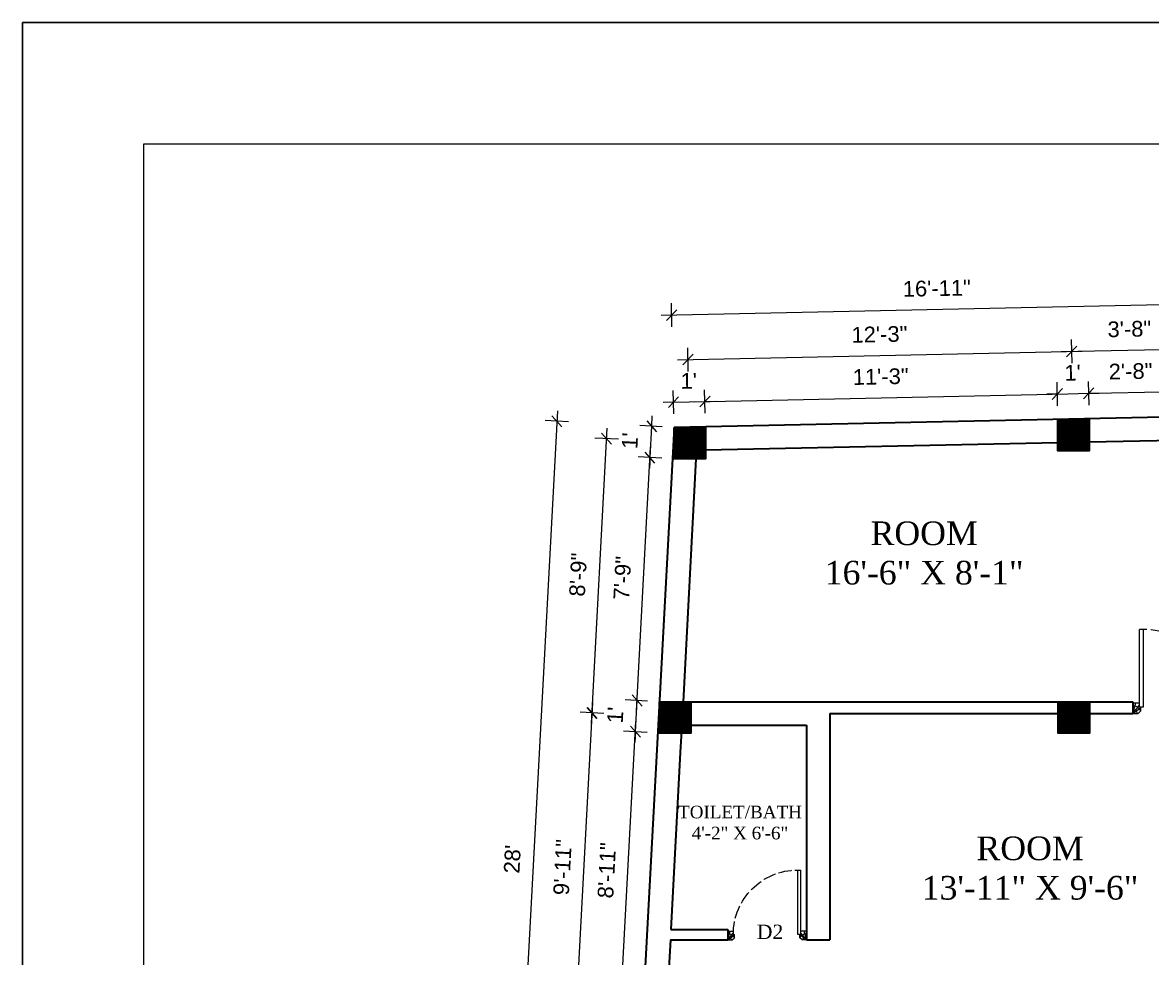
# Model space of a CAD drawing. Header units: inches. Extents: x 45643 to 70559, y -8725 to 1713.
# Drawn here: x 58262.1 to 58693.4, y -3617.1 to -3259.7 of the extents above; entities that cross this region are included whole.
import ezdxf

# ---------------------------------------------------------------- set-up
doc = ezdxf.new("R2010")
doc.units = ezdxf.units.IN
doc.header["$MEASUREMENT"] = 0
doc.linetypes.add('ACAD_ISO02W100', pattern=[15, 12, -3])
doc.linetypes.add('CONTINUA', pattern=[0])
for name, color, linetype, lineweight in [('A_Title Text', 105, 'Continuous', 60), ('Door-window', 150, 'Continuous', 9), ('ELE1', 3, 'Continuous', 9), ('ELEVATION', 6, 'Continuous', 30), ('hatch', 30, 'Continuous', 5), ('WALL', 240, 'Continuous', 30)]:
    doc.layers.add(name, color=color, linetype=linetype, lineweight=lineweight)
doc.styles.add('Arial', font='arial.ttf')
doc.styles.get("Standard").update_dxf_attribs({"font": 'times.ttf'})
doc.dimstyles.new('Sudeep', dxfattribs={"dimtxt": 6, "dimasz": 4, "dimexe": 4.5, "dimexo": 4.5, "dimgap": 5, "dimtad": 1, "dimdec": 0, "dimlunit": 4, "dimtxsty": 'Arial', "dimblk": 'OBLIQUE', "dimcen": 250, "dimdle": 4, "dimclrd": 86, "dimclre": 5, "dimclrt": 1, "dimadec": 0, "dimazin": 0, "dimtfac": 1, "dimtdec": 0, "dimtix": 1, "dimtmove": 1, "dimatfit": 3, "dimldrblk": 'OBLIQUE', "dimfxl": 4.5, "dimfxlon": 1, "dimfrac": 2, "dimlwd": 15, "dimlwe": 13, "dimarcsym": 0})

# ---------------------------------------------------------------- blocks, each defined once
blk = doc.blocks.new("D 3'")
at = {"layer": 'Door-window', "linetype": 'Continuous', "ltscale": 0.25}
for p, q in [((3749.64, -16740.96), (3749.64, -16711.46)), ((3751.14, -16711.46), (3749.64, -16711.46)), ((3751.14, -16740.96), (3751.14, -16711.46)), ((3747.14, -16743.51), (3747.14, -16739.51)), ((3747.14, -16739.51), (3749.64, -16739.51)), ((3749.64, -16740.96), (3751.14, -16740.96)), ((3750.14, -16742.51), (3750.14, -16740.96)), ((3780.14, -16742.51), (3780.14, -16740.96)), ((3780.64, -16740.96), (3780.14, -16740.96)), ((3783.14, -16739.51), (3780.64, -16739.51)), ((3780.64, -16739.51), (3780.64, -16740.96)), ((3783.14, -16743.51), (3783.14, -16739.51)), ((3747.14, -16743.51), (3749.14, -16743.51)), ((3749.14, -16743.51), (3750.14, -16742.51)), ((3781.14, -16743.51), (3780.14, -16742.51)), ((3783.14, -16743.51), (3781.14, -16743.51))]:
    blk.add_line(p, q, dxfattribs=at)
at = {"layer": 'Door-window', "linetype": 'ACAD_ISO02W100', "ltscale": 0.5}
blk.add_arc((3751.14, -16740.96), 29.5, 0, 90, dxfattribs=at)
at = {"layer": 'hatch', "color": 8}
for p, q in [((3747.14, -16743.51), (3748.23, -16739.5)), ((3747.14, -16743.51), (3749.64, -16740.37)), ((3747.14, -16743.51), (3750.14, -16741.17)), ((3783.14, -16743.51), (3780.14, -16741.17)), ((3783.14, -16743.51), (3780.64, -16740.37)), ((3783.14, -16743.51), (3782.06, -16739.5))]:
    blk.add_line(p, q, dxfattribs=at)
for centre, radius, start, end in [((3747.4, -16743.58), 2.93, 20.9872, 95.0825), ((3782.88, -16743.58), 2.93, 84.9175, 159.0128), ((3747.43, -16743.63), 1.42, 5.1372, 101.4864), ((3782.86, -16743.63), 1.42, 78.5136, 174.8628)]:
    blk.add_arc(centre, radius, start, end, dxfattribs=at)
blk = doc.blocks.new('_Oblique')
at = {"color": 0, "linetype": 'ByBlock', "lineweight": -2}
blk.add_line((-0.5, -0.5), (0.5, 0.5), dxfattribs=at)
blk = doc.blocks.new('*D932')
at = {"layer": 'A_Title Text', "color": 5, "lineweight": 13, "transparency": 16777216}
for p, q in [((58510.7, -3409.18), (58510.51, -3400.18)), ((58522.7, -3408.92), (58522.5, -3399.92))]:
    blk.add_line(p, q, dxfattribs=at)
at = {"layer": 'A_Title Text', "color": 86, "lineweight": 15, "transparency": 16777216}
for p, q in [((58510.61, -3404.68), (58506.61, -3404.76)), ((58510.61, -3404.68), (58522.6, -3404.42)), ((58522.6, -3404.42), (58526.6, -3404.34))]:
    blk.add_line(p, q, dxfattribs=at)
at = {"layer": 'Defpoints', "color": 0, "transparency": 16777216}
for p in [(58522.6, -3404.42), (58510.81, -3414.33), (58522.8, -3414.07)]:
    blk.add_point(p, dxfattribs=at)
at = {"layer": 'A_Title Text', "color": 86, "lineweight": 15, "transparency": 16777216, "xscale": 4, "yscale": 4, "zscale": 4}
for p, rotation in [((58510.61, -3404.68), 1.219298693830382), ((58522.6, -3404.42), 181.2192986938304)]:
    blk.add_blockref('_Oblique', p, dxfattribs=dict(at, rotation=rotation))
at = {"layer": 'A_Title Text', "color": 1, "transparency": 16777216, "insert": (58516.43, -3396.54), "char_height": 6, "attachment_point": 5, "rotation": 1.2193, "style": 'Arial'}
blk.add_mtext("1'", dxfattribs=at)
blk = doc.blocks.new('*D933')
at = {"layer": 'A_Title Text', "color": 5, "lineweight": 13, "transparency": 16777216}
for p, q in [((58657.22, -3406.06), (58657.02, -3397.06)), ((58522.7, -3408.92), (58522.5, -3399.92))]:
    blk.add_line(p, q, dxfattribs=at)
at = {"layer": 'A_Title Text', "color": 86, "lineweight": 15, "transparency": 16777216}
blk.add_line((58518.6, -3404.51), (58661.12, -3401.47), dxfattribs=at)
at = {"layer": 'Defpoints', "color": 0, "transparency": 16777216}
for p in [(58657.12, -3401.56), (58657.32, -3411.21), (58522.8, -3414.07)]:
    blk.add_point(p, dxfattribs=at)
at = {"layer": 'A_Title Text', "color": 86, "lineweight": 15, "transparency": 16777216, "xscale": 4, "yscale": 4, "zscale": 4}
for p, rotation in [((58522.6, -3404.42), 181.2192986938312), ((58657.12, -3401.56), 1.219298693831183)]:
    blk.add_blockref('_Oblique', p, dxfattribs=dict(at, rotation=rotation))
at = {"layer": 'A_Title Text', "color": 1, "transparency": 16777216, "insert": (58589.69, -3394.93), "char_height": 6, "attachment_point": 5, "rotation": 1.2193, "style": 'Arial'}
blk.add_mtext('11\'-3"', dxfattribs=at)
blk = doc.blocks.new('*D934')
at = {"layer": 'A_Title Text', "color": 5, "lineweight": 13, "transparency": 16777216}
for p, q in [((58657.22, -3406.06), (58657.02, -3397.06)), ((58669.22, -3405.8), (58669.02, -3396.81))]:
    blk.add_line(p, q, dxfattribs=at)
at = {"layer": 'A_Title Text', "color": 86, "lineweight": 15, "transparency": 16777216}
for p, q in [((58657.12, -3401.56), (58653.12, -3401.65)), ((58657.12, -3401.56), (58669.12, -3401.3)), ((58669.12, -3401.3), (58673.12, -3401.22))]:
    blk.add_line(p, q, dxfattribs=at)
at = {"layer": 'Defpoints', "color": 0, "transparency": 16777216}
for p in [(58669.12, -3401.3), (58657.32, -3411.21), (58669.32, -3410.95)]:
    blk.add_point(p, dxfattribs=at)
at = {"layer": 'A_Title Text', "color": 86, "lineweight": 15, "transparency": 16777216, "xscale": 4, "yscale": 4, "zscale": 4}
for p, rotation in [((58657.12, -3401.56), 1.219298693831181), ((58669.12, -3401.3), 181.2192986938312)]:
    blk.add_blockref('_Oblique', p, dxfattribs=dict(at, rotation=rotation))
at = {"layer": 'A_Title Text', "color": 1, "transparency": 16777216, "insert": (58662.95, -3393.42), "char_height": 6, "attachment_point": 5, "rotation": 1.2193, "style": 'Arial'}
blk.add_mtext("1'", dxfattribs=at)
blk = doc.blocks.new('*D935')
at = {"layer": 'A_Title Text', "color": 5, "lineweight": 13, "transparency": 16777216}
for p, q in [((58669.22, -3405.8), (58669.02, -3396.81)), ((58701.48, -3405.12), (58701.29, -3396.12))]:
    blk.add_line(p, q, dxfattribs=at)
at = {"layer": 'A_Title Text', "color": 86, "lineweight": 15, "transparency": 16777216}
blk.add_line((58665.12, -3401.39), (58705.39, -3400.53), dxfattribs=at)
at = {"layer": 'Defpoints', "color": 0, "transparency": 16777216}
for p in [(58701.39, -3400.62), (58669.32, -3410.95), (58701.59, -3410.27)]:
    blk.add_point(p, dxfattribs=at)
at = {"layer": 'A_Title Text', "color": 86, "lineweight": 15, "transparency": 16777216, "xscale": 4, "yscale": 4, "zscale": 4}
for p, rotation in [((58669.12, -3401.3), 181.2192986938312), ((58701.39, -3400.62), 1.219298693831183)]:
    blk.add_blockref('_Oblique', p, dxfattribs=dict(at, rotation=rotation))
at = {"layer": 'A_Title Text', "color": 1, "transparency": 16777216, "insert": (58685.08, -3392.9), "char_height": 6, "attachment_point": 5, "rotation": 1.2193, "style": 'Arial'}
blk.add_mtext('2\'-8"', dxfattribs=at)
blk = doc.blocks.new('*D937')
at = {"layer": 'A_Title Text', "color": 5, "lineweight": 13, "transparency": 16777216}
for p, q in [((58662.74, -3389.79), (58662.55, -3380.79)), ((58516.23, -3392.91), (58516.03, -3383.91))]:
    blk.add_line(p, q, dxfattribs=at)
at = {"layer": 'A_Title Text', "color": 86, "lineweight": 15, "transparency": 16777216}
blk.add_line((58512.13, -3388.5), (58666.64, -3385.2), dxfattribs=at)
at = {"layer": 'Defpoints', "color": 0, "transparency": 16777216}
for p in [(58662.64, -3385.29), (58663.32, -3417.21), (58516.81, -3420.33)]:
    blk.add_point(p, dxfattribs=at)
at = {"layer": 'A_Title Text', "color": 86, "lineweight": 15, "transparency": 16777216, "xscale": 4, "yscale": 4, "zscale": 4}
for p, rotation in [((58662.64, -3385.29), 1.220127726830044), ((58516.13, -3388.41), 181.2201277268301)]:
    blk.add_blockref('_Oblique', p, dxfattribs=dict(at, rotation=rotation))
at = {"layer": 'A_Title Text', "color": 1, "transparency": 16777216, "insert": (58589.22, -3378.79), "char_height": 6, "attachment_point": 5, "rotation": 1.2201, "style": 'Arial'}
blk.add_mtext('12\'-3"', dxfattribs=at)
blk = doc.blocks.new('*D938')
at = {"layer": 'A_Title Text', "color": 5, "lineweight": 13, "transparency": 16777216}
for p, q in [((58662.74, -3389.79), (58662.55, -3380.79)), ((58707.01, -3388.85), (58706.82, -3379.85))]:
    blk.add_line(p, q, dxfattribs=at)
at = {"layer": 'A_Title Text', "color": 86, "lineweight": 15, "transparency": 16777216}
blk.add_line((58658.65, -3385.37), (58710.91, -3384.26), dxfattribs=at)
at = {"layer": 'Defpoints', "color": 0, "transparency": 16777216}
for p in [(58706.91, -3384.35), (58663.32, -3417.21), (58707.59, -3416.27)]:
    blk.add_point(p, dxfattribs=at)
at = {"layer": 'A_Title Text', "color": 86, "lineweight": 15, "transparency": 16777216, "xscale": 4, "yscale": 4, "zscale": 4}
for p, rotation in [((58662.64, -3385.29), 181.2201277268387), ((58706.91, -3384.35), 1.220127726838669)]:
    blk.add_blockref('_Oblique', p, dxfattribs=dict(at, rotation=rotation))
at = {"layer": 'A_Title Text', "color": 1, "transparency": 16777216, "insert": (58684.61, -3376.75), "char_height": 6, "attachment_point": 5, "rotation": 1.2201, "style": 'Arial'}
blk.add_mtext('3\'-8"', dxfattribs=at)
blk = doc.blocks.new('*D904')
at = {"layer": 'A_Title Text', "color": 5, "lineweight": 13, "transparency": 16777216}
for p, q in [((58712.77, -3371.6), (58712.58, -3362.6)), ((58509.99, -3375.92), (58509.8, -3366.92))]:
    blk.add_line(p, q, dxfattribs=at)
at = {"layer": 'A_Title Text', "color": 86, "lineweight": 15, "transparency": 16777216}
blk.add_line((58505.9, -3371.5), (58716.68, -3367.02), dxfattribs=at)
at = {"layer": 'Defpoints', "color": 0, "transparency": 16777216}
for p in [(58712.68, -3367.1), (58713.59, -3410.01), (58510.81, -3414.33)]:
    blk.add_point(p, dxfattribs=at)
at = {"layer": 'A_Title Text', "color": 86, "lineweight": 15, "transparency": 16777216, "xscale": 4, "yscale": 4, "zscale": 4}
for p, rotation in [((58712.68, -3367.1), 1.219298693351797), ((58509.9, -3371.42), 181.2192986933518)]:
    blk.add_blockref('_Oblique', p, dxfattribs=dict(at, rotation=rotation))
at = {"layer": 'A_Title Text', "color": 1, "transparency": 16777216, "insert": (58611.12, -3361.2), "char_height": 6, "attachment_point": 5, "rotation": 1.2193, "style": 'Arial'}
blk.add_mtext('16\'-11"', dxfattribs=at)
blk = doc.blocks.new('*D905')
at = {"layer": 'A_Title Text', "color": 86, "lineweight": 15, "transparency": 16777216}
blk.add_line((58466.29, -3407.95), (58448.01, -3751.38), dxfattribs=at)
at = {"layer": 'A_Title Text', "color": 5, "lineweight": 13, "transparency": 16777216}
for p, q in [((58470.58, -3412.18), (58461.59, -3411.7)), ((58452.71, -3747.62), (58443.72, -3747.14))]:
    blk.add_line(p, q, dxfattribs=at)
at = {"layer": 'Defpoints', "color": 0, "transparency": 16777216}
for p in [(58510.81, -3414.33), (58448.22, -3747.38), (58492.95, -3749.77)]:
    blk.add_point(p, dxfattribs=at)
at = {"layer": 'A_Title Text', "color": 86, "lineweight": 15, "transparency": 16777216, "xscale": 4, "yscale": 4, "zscale": 4}
for p, rotation in [((58466.08, -3411.94), 86.95153107106873), ((58448.22, -3747.38), 266.9515310710688)]:
    blk.add_blockref('_Oblique', p, dxfattribs=dict(at, rotation=rotation))
at = {"layer": 'A_Title Text', "color": 1, "transparency": 16777216, "insert": (58449.1, -3579.24), "char_height": 6, "attachment_point": 5, "rotation": 86.9515, "style": 'Arial'}
blk.add_mtext("28'", dxfattribs=at)
blk = doc.blocks.new('*D912')
at = {"layer": 'A_Title Text', "color": 86, "lineweight": 15, "transparency": 16777216}
blk.add_line((58490.17, -3641.31), (58496.28, -3526.59), dxfattribs=at)
at = {"layer": 'A_Title Text', "color": 5, "lineweight": 13, "transparency": 16777216}
for p, q in [((58500.56, -3530.82), (58491.57, -3530.35)), ((58494.42, -3637.53), (58485.89, -3637.07))]:
    blk.add_line(p, q, dxfattribs=at)
at = {"layer": 'Defpoints', "color": 0, "transparency": 16777216}
for p in [(58496.07, -3530.58), (58505.23, -3531.07), (58498.91, -3637.77)]:
    blk.add_point(p, dxfattribs=at)
at = {"layer": 'A_Title Text', "color": 86, "lineweight": 15, "transparency": 16777216, "xscale": 4, "yscale": 4, "zscale": 4}
for p, rotation in [((58496.07, -3530.58), 86.95153107111452), ((58490.38, -3637.31), 266.9515310711145)]:
    blk.add_blockref('_Oblique', p, dxfattribs=dict(at, rotation=rotation))
at = {"layer": 'A_Title Text', "color": 1, "transparency": 16777216, "insert": (58485.17, -3583.52), "char_height": 6, "attachment_point": 5, "rotation": 86.9515, "style": 'Arial'}
blk.add_mtext('8\'-11"', dxfattribs=at)
blk = doc.blocks.new('*D913')
at = {"layer": 'A_Title Text', "color": 86, "lineweight": 15, "transparency": 16777216}
for p, q in [((58502.28, -3413.87), (58502.49, -3409.88)), ((58501.64, -3425.84), (58502.28, -3413.87)), ((58501.64, -3425.84), (58501.43, -3429.83))]:
    blk.add_line(p, q, dxfattribs=at)
at = {"layer": 'A_Title Text', "color": 5, "lineweight": 13, "transparency": 16777216}
for p, q in [((58506.32, -3414.09), (58497.79, -3413.63)), ((58506.14, -3426.08), (58497.15, -3425.6))]:
    blk.add_line(p, q, dxfattribs=at)
at = {"layer": 'Defpoints', "color": 0, "transparency": 16777216}
for p in [(58502.28, -3413.87), (58510.81, -3414.33), (58510.81, -3426.33)]:
    blk.add_point(p, dxfattribs=at)
at = {"layer": 'A_Title Text', "color": 86, "lineweight": 15, "transparency": 16777216, "xscale": 4, "yscale": 4, "zscale": 4}
for p, rotation in [((58502.28, -3413.87), 266.9515310711145), ((58501.64, -3425.84), 86.95153107111452)]:
    blk.add_blockref('_Oblique', p, dxfattribs=dict(at, rotation=rotation))
at = {"layer": 'A_Title Text', "color": 1, "transparency": 16777216, "insert": (58493.96, -3419.43), "char_height": 6, "attachment_point": 5, "rotation": 86.9515, "style": 'Arial'}
blk.add_mtext("1'", dxfattribs=at)
blk = doc.blocks.new('*D915')
at = {"layer": 'A_Title Text', "color": 86, "lineweight": 15, "transparency": 16777216}
blk.add_line((58479.27, -3527.38), (58485.27, -3414.64), dxfattribs=at)
at = {"layer": 'A_Title Text', "color": 5, "lineweight": 13, "transparency": 16777216}
for p, q in [((58489.55, -3418.87), (58480.56, -3418.4)), ((58483.97, -3523.62), (58474.99, -3523.14))]:
    blk.add_line(p, q, dxfattribs=at)
at = {"layer": 'Defpoints', "color": 0, "transparency": 16777216}
for p in [(58485.06, -3418.64), (58516.81, -3420.33), (58511.23, -3525.07)]:
    blk.add_point(p, dxfattribs=at)
at = {"layer": 'A_Title Text', "color": 86, "lineweight": 15, "transparency": 16777216, "xscale": 4, "yscale": 4, "zscale": 4}
for p, rotation in [((58485.06, -3418.64), 86.95153107111452), ((58479.48, -3523.38), 266.9515310711145)]:
    blk.add_blockref('_Oblique', p, dxfattribs=dict(at, rotation=rotation))
at = {"layer": 'A_Title Text', "color": 1, "transparency": 16777216, "insert": (58474.22, -3470.58), "char_height": 6, "attachment_point": 5, "rotation": 86.9515, "style": 'Arial'}
blk.add_mtext('8\'-9"', dxfattribs=at)
blk = doc.blocks.new('*D929')
at = {"layer": 'A_Title Text', "color": 86, "lineweight": 15, "transparency": 16777216}
for p, q in [((58496.7, -3518.62), (58496.92, -3514.62)), ((58496.07, -3530.58), (58496.7, -3518.62)), ((58496.07, -3530.58), (58495.85, -3534.58))]:
    blk.add_line(p, q, dxfattribs=at)
at = {"layer": 'A_Title Text', "color": 5, "lineweight": 13, "transparency": 16777216}
for p, q in [((58500.74, -3518.83), (58492.21, -3518.38)), ((58500.56, -3530.82), (58491.57, -3530.35))]:
    blk.add_line(p, q, dxfattribs=at)
at = {"layer": 'Defpoints', "color": 0, "transparency": 16777216}
for p in [(58496.7, -3518.62), (58505.23, -3519.07), (58505.23, -3531.07)]:
    blk.add_point(p, dxfattribs=at)
at = {"layer": 'A_Title Text', "color": 86, "lineweight": 15, "transparency": 16777216, "xscale": 4, "yscale": 4, "zscale": 4}
for p, rotation in [((58496.7, -3518.62), 266.9515310711145), ((58496.07, -3530.58), 86.95153107111452)]:
    blk.add_blockref('_Oblique', p, dxfattribs=dict(at, rotation=rotation))
at = {"layer": 'A_Title Text', "color": 1, "transparency": 16777216, "insert": (58488.38, -3524.18), "char_height": 6, "attachment_point": 5, "rotation": 86.9515, "style": 'Arial'}
blk.add_mtext("1'", dxfattribs=at)
blk = doc.blocks.new('*D930')
at = {"layer": 'A_Title Text', "color": 86, "lineweight": 15, "transparency": 16777216}
blk.add_line((58496.49, -3522.61), (58501.86, -3421.84), dxfattribs=at)
at = {"layer": 'A_Title Text', "color": 5, "lineweight": 13, "transparency": 16777216}
for p, q in [((58506.14, -3426.08), (58497.15, -3425.6)), ((58500.74, -3518.83), (58492.21, -3518.38))]:
    blk.add_line(p, q, dxfattribs=at)
at = {"layer": 'Defpoints', "color": 0, "transparency": 16777216}
for p in [(58501.64, -3425.84), (58510.81, -3426.33), (58505.23, -3519.07)]:
    blk.add_point(p, dxfattribs=at)
at = {"layer": 'A_Title Text', "color": 86, "lineweight": 15, "transparency": 16777216, "xscale": 4, "yscale": 4, "zscale": 4}
for p, rotation in [((58501.64, -3425.84), 86.95153107111452), ((58496.7, -3518.62), 266.9515310711145)]:
    blk.add_blockref('_Oblique', p, dxfattribs=dict(at, rotation=rotation))
at = {"layer": 'A_Title Text', "color": 1, "transparency": 16777216, "insert": (58491.12, -3471.8), "char_height": 6, "attachment_point": 5, "rotation": 86.9515, "style": 'Arial'}
blk.add_mtext('7\'-9"', dxfattribs=at)
blk = doc.blocks.new('*D931')
at = {"layer": 'A_Title Text', "color": 86, "lineweight": 15, "transparency": 16777216}
blk.add_line((58479.69, -3519.39), (58472.95, -3646.07), dxfattribs=at)
at = {"layer": 'A_Title Text', "color": 5, "lineweight": 13, "transparency": 16777216}
for p, q in [((58483.97, -3523.62), (58474.99, -3523.14)), ((58477.65, -3642.31), (58468.66, -3641.84))]:
    blk.add_line(p, q, dxfattribs=at)
at = {"layer": 'Defpoints', "color": 0, "transparency": 16777216}
for p in [(58511.23, -3525.07), (58473.16, -3642.07), (58504.91, -3643.77)]:
    blk.add_point(p, dxfattribs=at)
at = {"layer": 'A_Title Text', "color": 86, "lineweight": 15, "transparency": 16777216, "xscale": 4, "yscale": 4, "zscale": 4}
for p, rotation in [((58479.48, -3523.38), 86.95153107111452), ((58473.16, -3642.07), 266.9515310711145)]:
    blk.add_blockref('_Oblique', p, dxfattribs=dict(at, rotation=rotation))
at = {"layer": 'A_Title Text', "color": 1, "transparency": 16777216, "insert": (58468.27, -3582.3), "char_height": 6, "attachment_point": 5, "rotation": 86.9515, "style": 'Arial'}
blk.add_mtext('9\'-11"', dxfattribs=at)

msp = doc.modelspace()

# ---------------------------------------------------------------- hatches: boundary and pattern name
at = {"layer": 'ELEVATION'}
h = msp.add_hatch(dxfattribs=at)
h.set_pattern_fill('ANSI31', color=256)
h.set_pattern_definition([(45, (31648.99971, 12879.36175), (-0.08838834765, 0.08838834765), [])])
h.paths.add_polyline_path([(58669.325, -3411.206), (58657.325, -3411.206), (58657.325, -3423.206), (58669.325, -3423.206)])
h = msp.add_hatch(dxfattribs=at)
h.set_pattern_fill('ANSI31', color=256)
h.set_pattern_definition([(45, (31502.48534, 12876.24122), (-0.08838834765, 0.08838834765), [])])
h.paths.add_polyline_path([(58522.81, -3414.326), (58510.81, -3414.326), (58510.81, -3426.326), (58522.81, -3426.326)])
h = msp.add_hatch(dxfattribs=at)
h.set_pattern_fill('ANSI31', color=256)
h.set_pattern_definition([(45, (31496.90692, 12771.49414), (-0.08838834765, 0.08838834765), [])])
h.paths.add_polyline_path([(58517.232, -3519.073), (58505.232, -3519.073), (58505.232, -3531.073), (58517.232, -3531.073)])
h = msp.add_hatch(dxfattribs=at)
h.set_pattern_fill('ANSI31', color=256)
h.set_pattern_definition([(45, (31649.06601, 12771.49414), (-0.08838834765, 0.08838834765), [])])
h.paths.add_polyline_path([(58669.391, -3519.073), (58657.391, -3519.073), (58657.391, -3531.073), (58669.391, -3531.073)])

# ---------------------------------------------------------------- linework, layer by layer
at = {"layer": 'Defpoints'}
msp.add_lwpolyline([(61439.743, -3259.7), (58262.143, -3259.7), (58262.143, -5507.669), (61439.743, -5507.669)], close=True, dxfattribs=at)
at = {"layer": 'ELE1'}
msp.add_lwpolyline([(58308.461, -3306.018), (61393.425, -3306.018), (61393.425, -5461.351), (58308.461, -5461.351)], close=True, dxfattribs=at)
at = {"layer": 'ELEVATION'}
for p, q in [((58713.592, -3410.01), (58510.81, -3414.326)), ((58669.325, -3411.206), (58669.325, -3410.952)), ((58510.81, -3414.326), (58492.946, -3749.766)), ((58522.81, -3414.326), (58522.805, -3414.071)), ((58701.592, -3419.267), (58669.325, -3419.953)), ((58657.325, -3420.208), (58522.81, -3423.073)), ((58519.184, -3426.326), (58514.245, -3519.073)), ((58514.245, -3519.073), (58685.988, -3519.073)), ((58685.988, -3519.073), (58685.988, -3523.573)), ((58505.232, -3522.073), (58505.232, -3531.073)), ((58657.391, -3522.073), (58657.391, -3531.073)), ((58570.338, -3523.573), (58685.988, -3523.573)), ((58570.338, -3523.573), (58570.338, -3610.073)), ((58513.765, -3528.073), (58513.208, -3538.546)), ((58513.765, -3528.073), (58561.338, -3528.073)), ((58561.338, -3528.073), (58561.338, -3610.073)), ((58513.208, -3538.546), (58509.611, -3606.073)), ((58509.611, -3606.073), (58531.338, -3606.073)), ((58531.338, -3606.073), (58531.338, -3610.073)), ((58509.398, -3610.073), (58507.924, -3637.766)), ((58509.398, -3610.073), (58531.338, -3610.073)), ((58561.338, -3610.073), (58570.338, -3610.073))]:
    msp.add_line(p, q, dxfattribs=at)
for points in [[(58657.325, -3411.206), (58669.325, -3411.206), (58669.325, -3423.206), (58657.325, -3423.206)], [(58510.81, -3414.326), (58522.81, -3414.326), (58522.81, -3426.326), (58510.81, -3426.326)], [(58505.232, -3519.073), (58517.232, -3519.073), (58517.232, -3531.073), (58505.232, -3531.073)], [(58657.391, -3519.073), (58669.391, -3519.073), (58669.391, -3531.073), (58657.391, -3531.073)]]:
    msp.add_lwpolyline(points, close=True, dxfattribs=at)

# ---------------------------------------------------------------- block references
at = {"layer": 'WALL', "linetype": 'CONTINUA', "rotation": 359.9999992662883}
msp.add_blockref("D 3'", (54938.846, 13219.934), dxfattribs=at)
at = {"layer": 'WALL', "xscale": -0.8333333330483583, "yscale": 0.8333333330483583, "zscale": 0.8333333330483583}
msp.add_blockref("D 3'", (61683.957, 10342.85), dxfattribs=at)

# ---------------------------------------------------------------- texts
for s, insert, char_height, width, attachment_point in [('{\\fTimes New Roman|b0|i0|c0|p18;ROOM\\P16\'-6" X 8\'-1"}', (58606.283, -3450.234), 9.02995, 83.27614, 2), ('TOILET/BATH\\P4\'-2" X 6\'-6"', (58535.994, -3558.81), 4.8175, 44.42805, 2), ('ROOM\\P13\'-11" X 9\'-6"', (58646.712, -3570.576), 9.02995, 83.27614, 2), ('{\\fTimes New Roman|b0|i0|c0|p18;D2}', (58542.391, -3609.74), 5.48695, 54.20129, 7)]:
    msp.add_mtext(s, dxfattribs=dict(insert=insert, char_height=char_height, width=width, attachment_point=attachment_point))

# ---------------------------------------------------------------- dimensions: what is measured, and where the dimension line sits
at = {"layer": 'A_Title Text'}
for p1, p2, distance, picture, middle in [((58510.81, -3414.326), (58713.592, -3410.01), 42.918, '*D904', (58611.117, -3361.198)), ((58516.81, -3420.326), (58663.325, -3417.206), 31.923, '*D937', (58589.216, -3378.786)), ((58510.81, -3414.326), (58522.805, -3414.071), 9.65, '*D932', (58516.432, -3396.54)), ((58510.81, -3414.326), (58492.946, -3749.766), -44.792, '*D905', (58449.098, -3579.235))]:
    dim = msp.add_aligned_dim(p1=p1, p2=p2, distance=distance, dimstyle='Sudeep', dxfattribs=at)
    dim.commit()
    dim.dimension.update_dxf_attribs({"geometry": picture, "text_midpoint": middle})
for base, p1, p2, angle, picture, middle in [((58706.913, -3384.347), (58663.325, -3417.206), (58707.592, -3416.265), 181.22013, '*D938', (58684.607, -3376.754)), ((58669.119, -3401.305), (58657.325, -3411.208), (58669.325, -3410.952), 181.2193, '*D934', (58662.949, -3393.422)), ((58701.387, -3400.618), (58669.325, -3410.952), (58701.592, -3410.265), 181.2193, '*D935', (58685.082, -3392.9)), ((58657.119, -3401.56), (58522.805, -3414.071), (58657.325, -3411.208), 181.2193, '*D933', (58589.688, -3394.928)), ((58502.281, -3413.872), (58510.81, -3426.326), (58510.81, -3414.326), 266.95153, '*D913', (58493.961, -3419.429)), ((58485.058, -3418.635), (58511.232, -3525.073), (58516.81, -3420.326), 266.95153, '*D915', (58474.217, -3470.58)), ((58501.644, -3425.838), (58505.232, -3519.073), (58510.81, -3426.326), 266.95153, '*D930', (58491.121, -3471.8)), ((58496.703, -3518.619), (58505.232, -3531.073), (58505.232, -3519.073), 266.95153, '*D929', (58488.383, -3524.176)), ((58473.158, -3642.075), (58511.232, -3525.073), (58504.911, -3643.766), 266.95153, '*D931', (58468.267, -3582.3)), ((58496.065, -3530.585), (58498.911, -3637.766), (58505.232, -3531.073), 266.95153, '*D912', (58485.171, -3583.519))]:
    dim = msp.add_linear_dim(base=base, p1=p1, p2=p2, angle=angle, dimstyle='Sudeep', dxfattribs=at)
    dim.commit()
    dim.dimension.update_dxf_attribs({"geometry": picture, "text_midpoint": middle})

doc.saveas('drawing.dxf')
